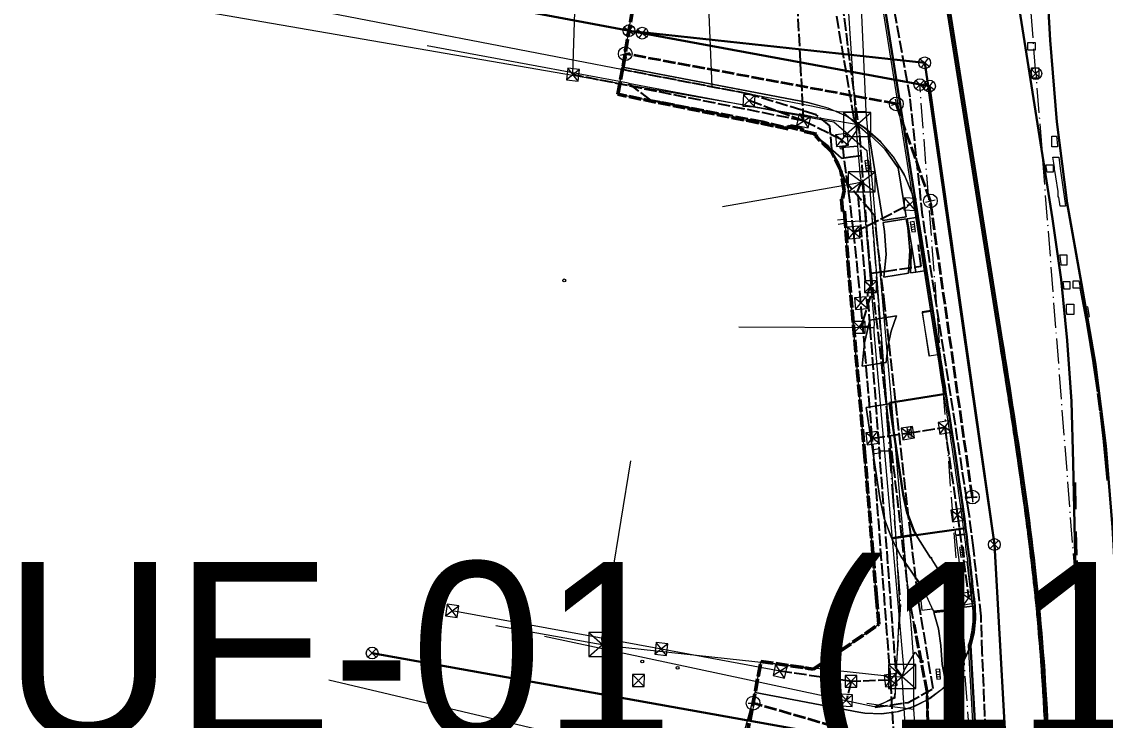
# Model space of a CAD drawing. Header units: metres. Extents: x 105014 to 106600, y 111320 to 118425.
# Drawn here: x 105333 to 105443.3, y 112268.2 to 112339.3 of the extents above; entities that cross this region are included whole.
import ezdxf
from ezdxf.enums import TextEntityAlignment as Align

# ---------------------------------------------------------------- set-up
doc = ezdxf.new("R2010")
doc.units = ezdxf.units.M
doc.linetypes.add('DASHDOT', pattern=[3.556, 2.54, -0.508, 0, -0.508])
doc.linetypes.add('DASHED', pattern=[1.524, 1.27, -0.254])
for name, color, linetype, lineweight in [('00-BASE-LIMITE', 7, 'DASHED', 50), ('00-BASE-UE', 42, 'DASHED', 25), ('10-PAV-BOCACALLE', 9, 'CONTINUOUS', 13), ('10-PAV-CALZADA-BRT', 12, 'CONTINUOUS', 30), ('10-PAV-CALZADA-MIXTA', 8, 'CONTINUOUS', 30), ('10-PAV-CICLORUTA', 76, 'CONTINUOUS', 18), ('10-PAV-PARADERO', 30, 'CONTINUOUS', 30), ('10-PAV-SARDINEL', 252, 'CONTINUOUS', 13), ('20-EP-ZONA-DURA', 253, 'CONTINUOUS', 13), ('20-EP-ZONA-VERDE', 84, 'CONTINUOUS', 13), ('30-RED-ENEL-EXIST', 13, 'CONTINUOUS', 13), ('30-RED-ENEL-NODOS', 11, 'CONTINUOUS', 13), ('30-RED-ENEL-PROY', 1, 'DASHED', 25), ('30-RED-ETB-CAMARA', 151, 'CONTINUOUS', 13), ('30-RED-ETB-EXIST', 145, 'CONTINUOUS', 13), ('30-RED-ETB-PROY', 5, 'DASHED', 25), ('30-RED-VANTI-EXIST', 52, 'CONTINUOUS', 13), ('30-RED-VANTI-PROY', 2, 'DASHED', 25), ('30-RED-VANTI-RETIRO', 8, 'DASHDOT', 13), ('35-RH-ACUE-DOMICILIARIA', 152, 'CONTINUOUS', 9), ('35-RH-ACUE-MATRIZ-PJ', 150, 'DASHED', 40), ('35-RH-ACUE-MENOR-EXIST', 151, 'CONTINUOUS', 13), ('35-RH-ACUE-MENOR-PROY', 5, 'DASHED', 25), ('35-RH-PLUV-COLECTOR', 96, 'CONTINUOUS', 30), ('35-RH-PLUV-NODOS', 94, 'CONTINUOUS', 13), ('35-RH-PLUV-RETIRO', 8, 'DASHDOT', 13), ('35-RH-SUDS-ZONAS', 92, 'CONTINUOUS', 20), ('36-RH-SAN-COLECTOR-PROY', 6, 'DASHED', 35), ('36-RH-SAN-POZOS', 216, 'CONTINUOUS', 13), ('40-ROT-UE', 7, 'CONTINUOUS', 25)]:
    doc.layers.add(name, color=color, linetype=linetype, lineweight=lineweight)

# ---------------------------------------------------------------- blocks, each defined once
blk = doc.blocks.new('CAM_ETB_GEN')
for p, q in [((-0.6, -0.6), (0.6, 0.6)), ((-0.6, 0.6), (0.6, -0.6))]:
    blk.add_line(p, q)
blk.add_lwpolyline([(-0.6, -0.6), (0.6, -0.6), (0.6, 0.6), (-0.6, 0.6)], close=True)
blk = doc.blocks.new('CAM_ETB_T_14')
for p, q in [((-1.39, -1.22), (1.39, 1.22)), ((-1.39, 1.22), (1.39, -1.22))]:
    blk.add_line(p, q)
blk.add_lwpolyline([(-1.39, -1.22), (1.39, -1.22), (1.39, 1.22), (-1.39, 1.22)], close=True)
blk = doc.blocks.new('CAM_ETB_T_13')
for p, q in [((-1.375, -1.025), (1.375, 1.025)), ((-1.375, 1.025), (1.375, -1.025))]:
    blk.add_line(p, q)
blk.add_lwpolyline([(-1.375, -1.025), (1.375, -1.025), (1.375, 1.025), (-1.375, 1.025)], close=True)
blk = doc.blocks.new('CAM_ETB_T_14A')
for p, q in [((-1.39, -1.22), (1.39, 1.22)), ((-1.39, 1.22), (1.39, -1.22))]:
    blk.add_line(p, q)
blk.add_lwpolyline([(-1.39, -1.22), (1.39, -1.22), (1.39, 1.22), (-1.39, 1.22)], close=True)
blk = doc.blocks.new('POSTE')
blk.add_circle((0, 0), 0.15)
blk = doc.blocks.new('CAJA_ENEL')
for p, q in [((-0.6, -0.6), (0.6, 0.6)), ((-0.6, 0.6), (0.6, -0.6))]:
    blk.add_line(p, q)
blk.add_lwpolyline([(-0.6, -0.6), (0.6, -0.6), (0.6, 0.6), (-0.6, 0.6)], close=True)
blk = doc.blocks.new('POZO_SAN')
for p, q in [((-0.5, 0), (0.5, 0)), ((0, -0.5), (0, 0.5))]:
    blk.add_line(p, q)
blk.add_circle((0, 0), 0.7)
blk = doc.blocks.new('SUMIDERO')
for p, q in [((-0.25, -0.2), (-0.25, 0.2)), ((0, -0.2), (0, 0.2)), ((0.25, -0.2), (0.25, 0.2))]:
    blk.add_line(p, q)
blk.add_lwpolyline([(-0.5, -0.2), (0.5, -0.2), (0.5, 0.2), (-0.5, 0.2)], close=True)
blk = doc.blocks.new('POZO_PLUV')
for p, q in [((-0.42, -0.42), (0.42, 0.42)), ((-0.42, 0.42), (0.42, -0.42))]:
    blk.add_line(p, q)
blk.add_circle((0, 0), 0.6)

msp = doc.modelspace()

# ---------------------------------------------------------------- linework, layer by layer
at = {"layer": '00-BASE-LIMITE'}
msp.add_lwpolyline([(105406.2527, 112263.6543), (105407.6657, 112271.1833), (105408.2347, 112274.1981), (105411.2615, 112273.7571), (105413.0813, 112273.4919), (105413.5911, 112273.4177), (105414.5485, 112274.0663), (105414.5311, 112274.0921), (105416.3253, 112275.3023), (105416.3401, 112275.2801), (105420.2207, 112277.9873), (105419.9999, 112280.6729), (105418.8175, 112295.0505), (105417.1751, 112313.7641), (105416.8119, 112319.0197), (105416.7225, 112320.0253), (105416.5397, 112320.0091), (105416.4329, 112321.3351), (105416.5415, 112321.3443), (105416.6989, 112322.0989), (105416.3651, 112324.1595), (105415.3675, 112326.1465), (105413.8209, 112327.6599), (105413.8969, 112327.8701), (105412.4217, 112328.1933), (105412.4775, 112328.4857), (105411.0531, 112328.7571), (105410.9923, 112328.4331), (105393.6683, 112331.9333), (105394.2111, 112334.7757), (105395.8971, 112345.0479)], dxfattribs=at)
at = {"layer": '00-BASE-UE'}
msp.add_lwpolyline([(105406.2527, 112263.6543), (105407.6657, 112271.1833), (105408.2347, 112274.1981), (105411.2615, 112273.7571), (105413.0813, 112273.4919), (105413.5911, 112273.4177), (105414.5485, 112274.0663), (105414.5311, 112274.0921), (105416.3253, 112275.3023), (105416.3401, 112275.2801), (105420.2207, 112277.9873), (105419.9999, 112280.6729), (105418.8175, 112295.0505), (105417.1751, 112313.7641), (105416.8119, 112319.0197), (105416.7225, 112320.0253), (105416.5397, 112320.0091), (105416.4329, 112321.3351), (105416.5415, 112321.3443), (105416.6989, 112322.0989), (105416.3651, 112324.1595), (105415.3675, 112326.1465), (105413.8209, 112327.6599), (105413.8969, 112327.8701), (105412.4217, 112328.1933), (105412.4775, 112328.4857), (105411.0531, 112328.7571), (105410.9923, 112328.4331), (105393.6683, 112331.9333), (105394.2111, 112334.7757), (105395.8971, 112345.0479)], dxfattribs=at)
at = {"layer": '10-PAV-BOCACALLE'}
msp.add_lwpolyline([(105419.2376, 112350.9026), (105424.1947, 112319.562), (105423.6963, 112321.6412), (105422.8872, 112323.6203), (105421.7861, 112325.4531), (105420.4187, 112327.0969), (105418.817, 112328.5133), (105417.0183, 112329.6692), (105415.0645, 112330.5378), (105413.0013, 112331.0987), (105394.1958, 112334.696), (105394.1958, 112334.696), (105395.4134, 112342.1001)], dxfattribs=at)
msp.add_lwpolyline([(105405.6447, 112263.749), (105407.6362, 112271.0259), (105418.1825, 112269.0367), (105418.2039, 112269.0328), (105418.7919, 112268.9406), (105420.5227, 112268.8749), (105422.2388, 112269.1087), (105423.8889, 112269.6352), (105425.4233, 112270.4385), (105426.7961, 112271.4945), (105427.9662, 112272.7716), (105428.8983, 112274.2314), (105429.5646, 112275.8301), (105430.9822, 112250.7942), (105430.2427, 112252.9317), (105429.1686, 112254.9223), (105427.788, 112256.7139), (105426.1369, 112258.2598), (105424.2585, 112259.5196), (105422.2016, 112260.4605), (105420.0201, 112261.0579), (105409.9227, 112262.9621), (105409.9188, 112262.9407), (105405.6447, 112263.749)], close=True, dxfattribs=at)
at = {"layer": '10-PAV-CALZADA-BRT'}
for points in [[(105446.4817, 112177.1477), (105445.9913, 112238.8877), (105445.6623, 112255.1913), (105444.9347, 112271.4819), (105444.0035, 112287.8399), (105443.3353, 112296.1524), (105442.2797, 112304.4247), (105440.8391, 112312.6387), (105439.3984, 112320.8527), (105438.3428, 112329.1251), (105437.6745, 112337.4377), (105436.4767, 112358.4767), (105435.9312, 112367.8031), (105434.1851, 112394.8381), (105433.7685, 112400.8637), (105423.2845, 112552.5123)], [(105430.4629, 112366.3459), (105437.9087, 112319.2703), (105438.7719, 112313.0868), (105439.4098, 112306.876), (105439.8217, 112300.6462), (105440.0069, 112294.4055), (105440.2817, 112281.876), (105440.8177, 112269.3549), (105440.8569, 112268.6051), (105440.9047, 112267.6299)], [(105437.4087, 112267.4639), (105437.3613, 112268.4281), (105437.3109, 112269.3913), (105437.2573, 112270.3541), (105437.2003, 112271.3159), (105437.1399, 112272.2773), (105437.0757, 112273.2377), (105437.0077, 112274.1973), (105436.9359, 112275.1563), (105436.8599, 112276.1143), (105436.7797, 112277.0715), (105436.6951, 112278.0285), (105436.6063, 112278.9855), (105436.5135, 112279.9425), (105436.4165, 112280.8997), (105436.3157, 112281.8571), (105436.2109, 112282.8145), (105436.1029, 112283.7721), (105435.9911, 112284.7297), (105435.8763, 112285.6875), (105435.7581, 112286.6455), (105435.6369, 112287.6035), (105435.5129, 112288.5617), (105435.3861, 112289.5201), (105435.2567, 112290.4787), (105435.1247, 112291.4375), (105434.9905, 112292.3965), (105434.8539, 112293.3555), (105434.7155, 112294.3149), (105434.5751, 112295.2745), (105434.4327, 112296.2345), (105434.2889, 112297.1947), (105434.1437, 112298.1551), (105433.9969, 112299.1159), (105433.8489, 112300.0771), (105433.6997, 112301.0401), (105433.5499, 112302.0017), (105433.3993, 112302.9637), (105433.2479, 112303.9261), (105433.0961, 112304.8889), (105432.9439, 112305.8523), (105432.7915, 112306.8161), (105423.5487, 112365.2523)]]:
    msp.add_lwpolyline(points, dxfattribs=at)
at = {"layer": '10-PAV-CALZADA-MIXTA'}
for points in [[(105423.0947, 112366.5227), (105432.5445, 112306.7775), (105432.6954, 112305.8216), (105432.8463, 112304.8656), (105432.997, 112303.9098), (105433.1475, 112302.9539), (105433.1676, 112302.8263), (105433.2971, 112301.9976), (105433.4463, 112301.0415), (105433.4761, 112300.8503), (105433.5945, 112300.0853), (105433.7304, 112299.2031), (105433.7418, 112299.1287), (105433.8877, 112298.1721), (105433.9813, 112297.5555), (105434.0325, 112297.2153), (105434.1761, 112296.2581), (105434.1793, 112296.2369), (105434.3177, 112295.3009), (105434.3741, 112294.9179), (105434.4579, 112294.3433), (105434.5276, 112293.8624), (105434.5961, 112293.3855), (105434.6788, 112292.8065), (105434.7325, 112292.4275), (105434.8276, 112291.7503), (105434.8668, 112291.4691), (105434.9555, 112290.8258), (105434.9987, 112290.5103), (105435.0813, 112289.9009), (105435.1282, 112289.5513), (105435.2046, 112288.9757), (105435.2551, 112288.5919), (105435.3402, 112287.9369), (105435.3793, 112287.6321), (105435.4725, 112286.8977), (105435.5007, 112286.6721), (105435.6014, 112285.8581), (105435.6193, 112285.7117), (105435.7155, 112284.9126), (105435.7347, 112284.7507), (105435.8263, 112283.9666), (105435.8466, 112283.7895), (105435.9338, 112283.0203), (105435.9552, 112282.8279), (105436.019, 112282.2472), (105436.0603, 112281.8659), (105436.1019, 112281.4739), (105436.1616, 112280.9035), (105436.1824, 112280.7003), (105436.2593, 112279.9407), (105436.2607, 112279.9265), (105436.3308, 112279.2077), (105436.3528, 112278.9775), (105436.3986, 112278.4886), (105436.4422, 112278.0139), (105436.4641, 112277.7694), (105436.5275, 112277.0499), (105436.588, 112276.3302), (105436.6082, 112276.0855), (105436.6463, 112275.6104), (105436.6847, 112275.1207), (105436.7022, 112274.8903), (105436.756, 112274.1701), (105436.7571, 112274.1557), (105436.8112, 112273.3943), (105436.8254, 112273.1905), (105436.864, 112272.6183), (105436.8899, 112272.2249), (105436.9143, 112271.8422), (105436.9507, 112271.2591), (105436.9623, 112271.0659), (105437.0079, 112270.2929), (105437.018, 112270.1152), (105437.0618, 112269.3267), (105437.0705, 112269.1642), (105437.1122, 112268.3603), (105437.1196, 112268.2131), (105437.1595, 112267.3937)], [(105430.9822, 112250.7942), (105429.5646, 112275.8301), (105429.8888, 112277.1553), (105430.0295, 112278.5123), (105429.9843, 112279.8759), (105429.9171, 112280.5269), (105429.8995, 112280.6927), (105429.8119, 112281.5093), (105429.7435, 112282.1379), (105429.7225, 112282.3255), (105429.6374, 112283.0769), (105429.6175, 112283.2502), (105429.5278, 112284.0165), (105429.5091, 112284.1745), (105429.415, 112284.9569), (105429.3977, 112285.0985), (105429.2989, 112285.8975), (105429.2712, 112286.1186), (105429.1798, 112286.8388), (105429.1414, 112287.1382), (105429.0581, 112287.7807), (105429.0083, 112288.1575), (105428.9332, 112288.7231), (105428.8871, 112289.067), (105428.806, 112289.6661), (105428.7636, 112289.9765), (105428.6761, 112290.6097), (105428.6378, 112290.8851), (105428.5438, 112291.5541), (105428.4909, 112291.9276), (105428.4094, 112292.4989), (105428.3417, 112292.9698), (105428.273, 112293.4443), (105428.1902, 112294.0117), (105428.1345, 112294.3905), (105427.9975, 112295.316), (105427.9943, 112295.3373), (105427.8522, 112296.2846), (105427.8017, 112296.6199), (105427.7085, 112297.2328), (105427.5639, 112298.1816), (105427.5526, 112298.2559), (105427.4177, 112299.1313), (105427.3001, 112299.8915), (105427.2701, 112300.0845), (105427.1217, 112301.0353), (105426.9934, 112301.8557), (105426.9728, 112301.9867), (105426.8228, 112302.9391), (105426.6725, 112303.8923), (105426.5219, 112304.8463), (105426.3711, 112305.8012), (105425.2851, 112312.6678), (105424.1989, 112319.5353), (105424.1947, 112319.562), (105419.2376, 112350.9026)]]:
    msp.add_lwpolyline(points, dxfattribs=at)
at = {"layer": '10-PAV-CICLORUTA'}
for points in [[(105422.2079, 112324.4419), (105422.9979, 112319.4467), (105420.6275, 112319.0717), (105419.2261, 112327.9323), (105420.8631, 112326.312), (105422.2079, 112324.4419)], [(105423.1721, 112318.3459), (105423.3695, 112316.031), (105423.2339, 112313.7129), (105420.7433, 112313.3189), (105420.9698, 112315.6423), (105420.8015, 112317.9709), (105420.6587, 112318.8741), (105423.0293, 112319.2491), (105423.1721, 112318.3459)], [(105420.9623, 112304.6251), (105418.5501, 112304.2437), (105418.7612, 112306.6216), (105419.3195, 112308.9427), (105422.0353, 112309.3723), (105421.491, 112307.836), (105421.1317, 112306.2462), (105420.9623, 112304.6251)], [(105422.7069, 112291.2071), (105423.1864, 112289.1233), (105423.9821, 112287.1387), (105421.5049, 112286.7761), (105420.7852, 112288.7754), (105420.3333, 112290.8517), (105418.9553, 112300.0557), (105421.3259, 112300.4307), (105422.7069, 112291.2071)], [(105425.4815, 112284.7579), (105425.5571, 112284.6611), (105427.1269, 112282.2309), (105428.2415, 112279.5611), (105425.7955, 112279.3015), (105424.8872, 112281.3289), (105423.6655, 112283.1841), (105423.5899, 112283.2809), (105422.4655, 112284.9187), (105421.5501, 112286.6817), (105424.0325, 112287.0451), (105425.4815, 112284.7579)], [(105428.3587, 112279.1769), (105428.3599, 112279.1707), (105428.8282, 112277.0448), (105429.0109, 112274.8757), (105428.4698, 112273.8329), (105427.8079, 112272.8623), (105427.0345, 112271.9779), (105426.6795, 112273.8853), (105426.5423, 112275.8205), (105426.2936, 112277.5292), (105425.8335, 112279.1935), (105428.2723, 112279.4637), (105428.3587, 112279.1769)]]:
    msp.add_lwpolyline(points, close=True, dxfattribs=at)
at = {"layer": '10-PAV-PARADERO'}
msp.add_lwpolyline([(105421.3145, 112300.5301), (105427.0592, 112301.4349), (105427.168, 112300.7425), (105427.1848, 112300.6349), (105427.2701, 112300.0845), (105427.3563, 112299.5483), (105427.69, 112297.3731), (105428.0505, 112294.9621), (105428.244, 112293.6387), (105428.2731, 112293.4443), (105428.4095, 112292.4989), (105428.5439, 112291.5541), (105428.6761, 112290.6097), (105428.8061, 112289.6661), (105428.9333, 112288.7231), (105429.0581, 112287.7807), (105424.0333, 112287.0443), (105423.9868, 112287.1389), (105423.916, 112287.2826), (105423.9181, 112287.2847), (105423.9197, 112287.2871), (105423.9209, 112287.2897), (105423.9216, 112287.2926), (105423.9217, 112287.2955), (105423.9212, 112287.2984), (105423.9203, 112287.3011), (105423.9188, 112287.3037), (105423.9169, 112287.3059), (105423.9146, 112287.3077), (105423.912, 112287.309), (105423.9092, 112287.3098), (105423.9063, 112287.3101), (105423.9034, 112287.3099), (105423.8256, 112287.4744), (105423.8235, 112287.4724), (105423.821, 112287.4708), (105423.8183, 112287.4697), (105423.8154, 112287.4692), (105423.8124, 112287.4692), (105423.8092, 112287.4699), (105423.8062, 112287.4712), (105423.8036, 112287.4732), (105423.8015, 112287.4756), (105423.7999, 112287.4785), (105423.799, 112287.4813), (105423.7988, 112287.4842), (105423.7991, 112287.4872), (105423.8001, 112287.49), (105423.8015, 112287.4926), (105423.8034, 112287.4948), (105423.8057, 112287.4967), (105423.8083, 112287.498), (105423.8112, 112287.4989), (105423.8141, 112287.4994), (105423.8061, 112287.5171), (105423.129, 112289.324), (105422.7105, 112291.2077), (105421.4336, 112299.735), (105421.401, 112299.952), (105421.3902, 112300.0247), (105421.3145, 112300.5301)], close=True, dxfattribs=at)
at = {"layer": '10-PAV-SARDINEL'}
for points in [[(105437.1595, 112267.3937), (105437.1196, 112268.2131), (105437.1122, 112268.3603), (105437.0705, 112269.1642), (105437.0618, 112269.3267), (105437.018, 112270.1152), (105437.0079, 112270.2929), (105436.9623, 112271.0659), (105436.9507, 112271.2591), (105436.9143, 112271.8422), (105436.8899, 112272.2249), (105436.864, 112272.6183), (105436.8254, 112273.1905), (105436.8112, 112273.3943), (105436.7571, 112274.1557), (105436.756, 112274.1701), (105436.7022, 112274.8903), (105436.6847, 112275.1207), (105436.6463, 112275.6104), (105436.6082, 112276.0855), (105436.588, 112276.3302), (105436.5275, 112277.0499), (105436.4641, 112277.7694), (105436.4422, 112278.0139), (105436.3986, 112278.4886), (105436.3528, 112278.9775), (105436.3308, 112279.2077), (105436.2607, 112279.9265), (105436.2593, 112279.9407), (105436.1824, 112280.7003), (105436.1616, 112280.9035), (105436.1019, 112281.4739), (105436.0603, 112281.8659), (105436.019, 112282.2472), (105435.9552, 112282.8279), (105435.9338, 112283.0203), (105435.8466, 112283.7895), (105435.8263, 112283.9666), (105435.7347, 112284.7507), (105435.7155, 112284.9126), (105435.6193, 112285.7117), (105435.6014, 112285.8581), (105435.5007, 112286.6721), (105435.4725, 112286.8977), (105435.3793, 112287.6321), (105435.3402, 112287.9369), (105435.2551, 112288.5919), (105435.2046, 112288.9757), (105435.1282, 112289.5513), (105435.0813, 112289.9009), (105434.9987, 112290.5103), (105434.9555, 112290.8258), (105434.8668, 112291.4691), (105434.8276, 112291.7503), (105434.7325, 112292.4275), (105434.6788, 112292.8065), (105434.5961, 112293.3855), (105434.5276, 112293.8624), (105434.4579, 112294.3433), (105434.3741, 112294.9179), (105434.3177, 112295.3009), (105434.1793, 112296.2369), (105434.1761, 112296.2581), (105434.0325, 112297.2153), (105433.9813, 112297.5555), (105433.8877, 112298.1721), (105433.7418, 112299.1287), (105433.7304, 112299.2031), (105433.5945, 112300.0853), (105433.4761, 112300.8503), (105433.4463, 112301.0415), (105433.2971, 112301.9976), (105433.1676, 112302.8263), (105433.1475, 112302.9539), (105432.997, 112303.9098), (105432.8463, 112304.8656), (105432.6954, 112305.8216), (105432.5445, 112306.7775), (105423.0947, 112366.5227)], [(105437.3593, 112267.4033), (105437.3194, 112268.223), (105437.3119, 112268.3705), (105437.2702, 112269.1748), (105437.2615, 112269.3376), (105437.2177, 112270.1264), (105437.2076, 112270.3045), (105437.162, 112271.0778), (105437.1503, 112271.2714), (105437.1139, 112271.8548), (105437.0895, 112272.2378), (105437.0636, 112272.6316), (105437.0249, 112273.2042), (105437.0107, 112273.4084), (105436.9566, 112274.1704), (105436.9554, 112274.1852), (105436.9016, 112274.9053), (105436.8841, 112275.1361), (105436.8457, 112275.6262), (105436.8076, 112276.1018), (105436.7873, 112276.3469), (105436.7268, 112277.0671), (105436.6633, 112277.7871), (105436.6414, 112278.032), (105436.5978, 112278.5071), (105436.5519, 112278.9964), (105436.5299, 112279.2269), (105436.4598, 112279.946), (105436.4583, 112279.9606), (105436.3814, 112280.7206), (105436.3606, 112280.9241), (105436.3008, 112281.4949), (105436.2592, 112281.8872), (105436.2178, 112282.2689), (105436.154, 112282.8499), (105436.1326, 112283.0426), (105436.0453, 112283.8122), (105436.025, 112283.9896), (105435.9333, 112284.7741), (105435.9141, 112284.9364), (105435.8179, 112285.7358), (105435.7999, 112285.8826), (105435.6992, 112286.6968), (105435.671, 112286.9227), (105435.5777, 112287.6574), (105435.5386, 112287.9625), (105435.4534, 112288.6179), (105435.4029, 112289.0019), (105435.3265, 112289.5778), (105435.2795, 112289.9277), (105435.1969, 112290.5373), (105435.1537, 112290.853), (105435.0649, 112291.4966), (105435.0257, 112291.778), (105434.9306, 112292.4555), (105434.8768, 112292.8347), (105434.7941, 112293.4139), (105434.7256, 112293.891), (105434.6558, 112294.3721), (105434.572, 112294.9469), (105434.5156, 112295.3301), (105434.3771, 112296.2665), (105434.3739, 112296.2879), (105434.2303, 112297.2451), (105434.1791, 112297.5854), (105434.0854, 112298.2022), (105433.9395, 112299.159), (105433.9281, 112299.2335), (105433.7922, 112300.1159), (105433.6737, 112300.881), (105433.6439, 112301.0723), (105433.4947, 112302.0285), (105433.3652, 112302.8573), (105433.3451, 112302.985), (105433.1946, 112303.9409), (105433.0439, 112304.8968), (105432.893, 112305.8528), (105432.7421, 112306.8087), (105423.2923, 112366.5539)], [(105423.2923, 112366.5539), (105432.7421, 112306.8087), (105432.893, 112305.8528), (105433.0439, 112304.8968), (105433.1946, 112303.9409), (105433.3451, 112302.985), (105433.3652, 112302.8573), (105433.4947, 112302.0285), (105433.6439, 112301.0723), (105433.6737, 112300.881), (105433.7922, 112300.1159), (105433.9281, 112299.2335), (105433.9395, 112299.159), (105434.0854, 112298.2022), (105434.1791, 112297.5854), (105434.2303, 112297.2451), (105434.3739, 112296.2879), (105434.3771, 112296.2665), (105434.5156, 112295.3301), (105434.572, 112294.9469), (105434.6558, 112294.3721), (105434.7256, 112293.891), (105434.7941, 112293.4139), (105434.8768, 112292.8347), (105434.9306, 112292.4555), (105435.0257, 112291.778), (105435.0649, 112291.4966), (105435.1537, 112290.853), (105435.1969, 112290.5373), (105435.2795, 112289.9277), (105435.3265, 112289.5778), (105435.4029, 112289.0019), (105435.4534, 112288.6179), (105435.5386, 112287.9625), (105435.5777, 112287.6574), (105435.671, 112286.9227), (105435.6992, 112286.6968), (105435.7999, 112285.8826), (105435.8179, 112285.7358), (105435.9141, 112284.9364), (105435.9333, 112284.7741), (105436.025, 112283.9896), (105436.0453, 112283.8122), (105436.1326, 112283.0426), (105436.154, 112282.8499), (105436.2178, 112282.2689), (105436.2592, 112281.8872), (105436.3008, 112281.4949), (105436.3606, 112280.9241), (105436.3814, 112280.7206), (105436.4583, 112279.9606), (105436.4598, 112279.946), (105436.5299, 112279.2269), (105436.5519, 112278.9964), (105436.5978, 112278.5071), (105436.6414, 112278.032), (105436.6633, 112277.7871), (105436.7268, 112277.0671), (105436.7873, 112276.3469), (105436.8076, 112276.1018), (105436.8457, 112275.6262), (105436.8841, 112275.1361), (105436.9016, 112274.9053), (105436.9554, 112274.1852), (105436.9566, 112274.1704), (105437.0107, 112273.4084), (105437.0249, 112273.2042), (105437.0636, 112272.6316), (105437.0895, 112272.2378), (105437.1139, 112271.8548), (105437.1503, 112271.2714), (105437.162, 112271.0778), (105437.2076, 112270.3045), (105437.2177, 112270.1264), (105437.2615, 112269.3376), (105437.2702, 112269.1748), (105437.3119, 112268.3705), (105437.3194, 112268.223), (105437.3593, 112267.4033)], [(105423.5487, 112365.2523), (105432.7915, 112306.8161), (105432.9439, 112305.8523), (105433.0961, 112304.8889), (105433.2479, 112303.9261), (105433.3993, 112302.9637), (105433.5499, 112302.0017), (105433.6997, 112301.0401), (105433.8489, 112300.0771), (105433.9969, 112299.1159), (105434.1437, 112298.1551), (105434.2889, 112297.1947), (105434.4327, 112296.2345), (105434.5751, 112295.2745), (105434.7155, 112294.3149), (105434.8539, 112293.3555), (105434.9905, 112292.3965), (105435.1247, 112291.4375), (105435.2567, 112290.4787), (105435.3861, 112289.5201), (105435.5129, 112288.5617), (105435.6369, 112287.6035), (105435.7581, 112286.6455), (105435.8763, 112285.6875), (105435.9911, 112284.7297), (105436.1029, 112283.7721), (105436.2109, 112282.8145), (105436.3157, 112281.8571), (105436.4165, 112280.8997), (105436.5135, 112279.9425), (105436.6063, 112278.9855), (105436.6951, 112278.0285), (105436.7797, 112277.0715), (105436.8599, 112276.1143), (105436.9359, 112275.1563), (105437.0077, 112274.1973), (105437.0757, 112273.2377), (105437.1399, 112272.2773), (105437.2003, 112271.3159), (105437.2573, 112270.3541), (105437.3109, 112269.3913), (105437.3613, 112268.4281), (105437.4087, 112267.4639)], [(105430.7825, 112250.7829), (105429.3649, 112275.8188), (105429.366, 112275.8539), (105429.3732, 112275.8882), (105429.452, 112276.1478), (105429.5221, 112276.404), (105429.5853, 112276.6622), (105429.5866, 112276.6675), (105429.6422, 112276.9254), (105429.6919, 112277.1908), (105429.7337, 112277.4533), (105429.7688, 112277.7203), (105429.796, 112277.9825), (105429.7965, 112277.988), (105429.8167, 112278.2535), (105429.8297, 112278.5191), (105429.8354, 112278.7884), (105429.8338, 112279.0543), (105429.8251, 112279.3199), (105429.8088, 112279.5891), (105429.7852, 112279.8578), (105429.7182, 112280.5061), (105429.7006, 112280.6715), (105429.6131, 112281.4879), (105429.5447, 112282.116), (105429.5238, 112282.3032), (105429.4387, 112283.0543), (105429.4189, 112283.2272), (105429.3292, 112283.9931), (105429.3105, 112284.1508), (105429.2165, 112284.9328), (105429.1992, 112285.0741), (105429.1005, 112285.8728), (105429.0728, 112286.0936), (105428.9814, 112286.8135), (105428.9431, 112287.1127), (105428.8598, 112287.7548), (105428.81, 112288.1313), (105428.735, 112288.6967), (105428.6889, 112289.0403), (105428.6078, 112289.6392), (105428.5655, 112289.9493), (105428.478, 112290.5823), (105428.4397, 112290.8575), (105428.3458, 112291.5262), (105428.2929, 112291.8995), (105428.2114, 112292.4706), (105428.1438, 112292.9412), (105428.0751, 112293.4155), (105427.9923, 112293.9827), (105427.9367, 112294.3613), (105427.7997, 112295.2865), (105427.7965, 112295.3076), (105427.6544, 112296.2549), (105427.604, 112296.59), (105427.5108, 112297.2027), (105427.3662, 112298.1515), (105427.3549, 112298.2256), (105427.2201, 112299.1008), (105427.1025, 112299.8609), (105427.0725, 112300.0538), (105426.9241, 112301.0045), (105426.7958, 112301.8247), (105426.7752, 112301.9556), (105426.6252, 112302.908), (105426.4749, 112303.8611), (105426.3243, 112304.8151), (105426.1736, 112305.77), (105425.0876, 112312.6366), (105424.0014, 112319.5042), (105423.9972, 112319.5309), (105419.0401, 112350.8714)], [(105419.2376, 112350.9026), (105424.1947, 112319.562), (105424.1989, 112319.5353), (105425.2851, 112312.6678), (105426.3711, 112305.8012), (105426.5219, 112304.8463), (105426.6725, 112303.8923), (105426.8228, 112302.9391), (105426.9728, 112301.9867), (105426.9934, 112301.8557), (105427.1217, 112301.0353), (105427.2701, 112300.0845), (105427.3001, 112299.8915), (105427.4177, 112299.1313), (105427.5526, 112298.2559), (105427.5639, 112298.1816), (105427.7085, 112297.2328), (105427.8017, 112296.6199), (105427.8522, 112296.2846), (105427.9943, 112295.3373), (105427.9975, 112295.316), (105428.1345, 112294.3905), (105428.1902, 112294.0117), (105428.273, 112293.4443), (105428.3417, 112292.9698), (105428.4094, 112292.4989), (105428.4909, 112291.9276), (105428.5438, 112291.5541), (105428.6378, 112290.8851), (105428.6761, 112290.6097), (105428.7636, 112289.9765), (105428.806, 112289.6661), (105428.8871, 112289.067), (105428.9332, 112288.7231), (105429.0083, 112288.1575), (105429.0581, 112287.7807), (105429.1414, 112287.1382), (105429.1798, 112286.8388), (105429.2712, 112286.1186), (105429.2989, 112285.8975), (105429.3977, 112285.0985), (105429.415, 112284.9569), (105429.5091, 112284.1745), (105429.5278, 112284.0165), (105429.6175, 112283.2502), (105429.6374, 112283.0769), (105429.7225, 112282.3255), (105429.7435, 112282.1379), (105429.8119, 112281.5093), (105429.8995, 112280.6927), (105429.9171, 112280.5269), (105429.9843, 112279.8759), (105430.0082, 112279.6039), (105430.0247, 112279.3313), (105430.0338, 112279.0584), (105430.0354, 112278.7854), (105430.0295, 112278.5123), (105430.0162, 112278.2396), (105429.9955, 112277.9673), (105429.9673, 112277.6957), (105429.9317, 112277.425), (105429.8888, 112277.1553), (105429.8385, 112276.8869), (105429.7808, 112276.62), (105429.716, 112276.3548), (105429.6439, 112276.0914), (105429.5646, 112275.8301), (105430.9822, 112250.7942)]]:
    msp.add_lwpolyline(points, dxfattribs=at)
at = {"layer": '20-EP-ZONA-DURA'}
for points in [[(105436.1537, 112336.4361), (105435.3961, 112336.4361), (105435.3855, 112336.503), (105435.3855, 112337.2017), (105436.1537, 112337.2017), (105436.1537, 112336.4361)], [(105425.5317, 112309.8229), (105424.6389, 112309.6851), (105425.3375, 112305.3181), (105426.2225, 112305.4485), (105425.5317, 112309.8229), (105426.1736, 112305.77), (105426.3243, 112304.8151), (105426.4749, 112303.8611), (105426.6252, 112302.908), (105426.7752, 112301.9556), (105426.7958, 112301.8247), (105426.8608, 112301.4036), (105421.3145, 112300.5301), (105421.3902, 112300.0247), (105421.401, 112299.952), (105421.4336, 112299.735), (105422.7105, 112291.2077), (105423.129, 112289.324), (105423.8061, 112287.5171), (105423.8141, 112287.4994), (105423.8113, 112287.4989), (105423.1285, 112289.3141), (105422.7069, 112291.2071), (105421.3259, 112300.4307), (105418.9553, 112300.0557), (105420.3333, 112290.8517), (105420.7852, 112288.7754), (105421.5049, 112286.7761), (105423.9821, 112287.1387), (105423.8233, 112287.4723), (105423.8256, 112287.4744), (105423.9034, 112287.3099), (105423.9063, 112287.3101), (105423.9092, 112287.3098), (105423.912, 112287.309), (105423.9146, 112287.3077), (105423.9169, 112287.3059), (105423.9188, 112287.3037), (105423.9203, 112287.3011), (105423.9212, 112287.2984), (105423.9217, 112287.2955), (105423.9216, 112287.2926), (105423.9209, 112287.2897), (105423.9197, 112287.2871), (105423.9181, 112287.2847), (105423.916, 112287.2826), (105423.9868, 112287.1389), (105424.0325, 112287.0451), (105421.5501, 112286.6817), (105422.4656, 112284.9186), (105423.5899, 112283.2809), (105423.6655, 112283.1841), (105424.3024, 112282.2979), (105424.6209, 112279.4229), (105425.7071, 112279.5433), (105425.7955, 112279.3015), (105428.2415, 112279.5611), (105427.1592, 112282.1683), (105425.6425, 112284.5491), (105425.6167, 112284.7723), (105425.4816, 112284.7567), (105424.0325, 112287.0451), (105427.9642, 112287.6204), (105428.0397, 112287.0905), (105428.6458, 112287.1645), (105428.9304, 112287.2014), (105428.9431, 112287.1127), (105428.9457, 112287.1024), (105428.0515, 112286.9868), (105428.2075, 112285.7613), (105428.3231, 112284.8239), (105428.4355, 112283.8873), (105428.5447, 112282.9515), (105428.6503, 112282.0163), (105428.7523, 112281.0819), (105428.8901, 112279.7609), (105429.7851, 112279.8589), (105429.8088, 112279.5891), (105429.8251, 112279.3199), (105429.8338, 112279.0543), (105429.8354, 112278.7884), (105429.8297, 112278.5191), (105429.8167, 112278.2535), (105429.7965, 112277.988), (105429.796, 112277.9825), (105429.7688, 112277.7203), (105429.7337, 112277.4533), (105429.6919, 112277.1908), (105429.6422, 112276.9254), (105429.5866, 112276.6675), (105429.5853, 112276.6622), (105429.5221, 112276.404), (105429.452, 112276.1478), (105429.3732, 112275.8882), (105429.366, 112275.8539), (105429.3649, 112275.8188), (105429.3923, 112275.3352), (105428.6764, 112273.8301), (105427.7204, 112272.4648), (105426.551, 112271.2772), (105425.2006, 112270.3004), (105423.7067, 112269.5614), (105422.1108, 112269.0808), (105420.4572, 112268.8719), (105418.7919, 112268.9406), (105418.2039, 112269.0328), (105418.1825, 112269.0367), (105407.6362, 112271.0259), (105407.6657, 112271.1833), (105408.2347, 112274.1981), (105411.2615, 112273.7571), (105413.0813, 112273.4919), (105413.5911, 112273.4177), (105414.5485, 112274.0663), (105414.5311, 112274.0921), (105416.3253, 112275.3023), (105416.3401, 112275.2801), (105420.2207, 112277.9873), (105419.9999, 112280.6729), (105418.8175, 112295.0505), (105417.1751, 112313.7641), (105416.8119, 112319.0197), (105416.7225, 112320.0253), (105416.5397, 112320.0091), (105416.4329, 112321.3351), (105416.5415, 112321.3443), (105416.6989, 112322.0989), (105416.3651, 112324.1595), (105415.3675, 112326.1465), (105413.8209, 112327.6599), (105413.8969, 112327.8701), (105412.4217, 112328.1933), (105412.4775, 112328.4857), (105411.0531, 112328.7571), (105410.9923, 112328.4331), (105393.6683, 112331.9333), (105394.1959, 112334.696), (105413.0013, 112331.0987), (105415.0376, 112330.5473), (105416.968, 112329.6961), (105418.7485, 112328.5645), (105420.3388, 112327.1783), (105421.7027, 112325.5688), (105422.8093, 112323.7726), (105423.6335, 112321.8306), (105423.9972, 112319.5309), (105424.0014, 112319.5042), (105424.0169, 112319.4053), (105423.1281, 112319.2645), (105423.3597, 112317.8004), (105423.5539, 112316.5609), (105423.4399, 112313.7455), (105423.9873, 112313.8321), (105424.8763, 112313.9727), (105425.0876, 112312.6366), (105425.5317, 112309.8229)], [(105436.5195, 112334.6307), (105436.5195, 112333.5755), (105435.8484, 112333.5755), (105435.7513, 112334.1896), (105435.7513, 112334.6307), (105436.5195, 112334.6307)], [(105420.6275, 112319.0717), (105422.9979, 112319.4467), (105422.2079, 112324.4419), (105420.8631, 112326.312), (105419.2261, 112327.9323), (105420.6275, 112319.0717)], [(105438.422, 112326.6029), (105437.8317, 112326.6029), (105437.8317, 112327.6583), (105438.3006, 112327.6583), (105438.4063, 112326.7334), (105438.422, 112326.6029)], [(105438.7004, 112324.366), (105438.8593, 112323.1838), (105439.026, 112322.0028), (105439.2007, 112320.8228), (105439.2431, 112320.5447), (105438.6909, 112320.5355), (105438.5529, 112321.4719), (105438.4713, 112321.4719), (105438.4713, 112322.025), (105438.2496, 112323.5287), (105438.2453, 112323.5287), (105438.1513, 112324.1703), (105438.1019, 112324.1703), (105438.1019, 112324.507), (105437.9541, 112325.5241), (105438.5513, 112325.5339), (105438.7004, 112324.366)], [(105437.9595, 112324.0051), (105437.3622, 112324.0051), (105437.2411, 112324.7709), (105437.9595, 112324.7709), (105437.9595, 112324.0051)], [(105423.2339, 112313.7129), (105423.3695, 112316.0316), (105423.1721, 112318.3459), (105423.0293, 112319.2491), (105420.6587, 112318.8741), (105420.8015, 112317.9709), (105420.9699, 112315.6424), (105420.7433, 112313.3189), (105423.2339, 112313.7129)], [(105439.3675, 112314.5385), (105438.7909, 112314.5385), (105438.7755, 112314.6615), (105438.6728, 112315.4361), (105438.6509, 112315.5937), (105439.3675, 112315.5937), (105439.3675, 112314.5385)], [(105439.6631, 112312.1139), (105439.0874, 112312.1139), (105439.0627, 112312.335), (105438.9975, 112312.8795), (105439.6631, 112312.8795), (105439.6631, 112312.1139)], [(105440.6428, 112312.6002), (105440.7237, 112312.1881), (105440.0023, 112312.1881), (105440.0023, 112312.9537), (105440.5734, 112312.9537), (105440.6428, 112312.6002)], [(105441.3066, 112309.0916), (105441.3972, 112308.5784), (105440.7256, 112312.1781), (105440.872, 112311.4317), (105441.0932, 112310.2624), (105441.3066, 112309.0916)], [(105440.0869, 112309.5109), (105439.3675, 112309.5109), (105439.3186, 112309.9963), (105439.3181, 112310.0048), (105439.3187, 112310.5663), (105440.0869, 112310.5663), (105440.0869, 112309.5109)], [(105418.5501, 112304.2437), (105420.9623, 112304.6251), (105421.1317, 112306.2462), (105421.491, 112307.836), (105422.0353, 112309.3723), (105419.3195, 112308.9427), (105418.7612, 112306.6216), (105418.5501, 112304.2437)], [(105441.8999, 112305.5709), (105442.0523, 112304.5887), (105441.4061, 112308.5244), (105441.5122, 112307.9193), (105441.71, 112306.7458), (105441.8999, 112305.5709)], [(105442.4226, 112302.0391), (105442.4828, 112301.5952), (105442.057, 112304.5559), (105442.0819, 112304.3952), (105442.2562, 112303.2171), (105442.4226, 112302.0391)], [(105442.5811, 112300.8596), (105442.7313, 112299.679), (105442.4984, 112301.475), (105442.5811, 112300.8596)], [(105443.0094, 112297.3151), (105443.0862, 112296.6046), (105442.7448, 112299.5712), (105442.8745, 112298.4976), (105443.0094, 112297.3151)], [(105443.3667, 112293.7628), (105443.4671, 112292.6105), (105443.0907, 112296.558), (105443.1364, 112296.1318), (105443.2555, 112294.9477), (105443.3667, 112293.7628)], [(105440.2333, 112292.4253), (105440.2799, 112289.7102), (105440.2511, 112291.276), (105440.2333, 112292.4253)], [(105440.3283, 112287.4269), (105440.3896, 112285.0132), (105440.348, 112286.5788), (105440.3283, 112287.4269)], [(105440.5261, 112280.5603), (105440.4816, 112281.8825), (105440.433, 112283.4478), (105440.4036, 112284.4809), (105440.5261, 112280.5603)], [(105440.5261, 112280.5603), (105440.8558, 112272.5647), (105440.7859, 112274.0581), (105440.7169, 112275.6226), (105440.6519, 112277.1874), (105440.5911, 112278.7523), (105440.5343, 112280.3173), (105440.5261, 112280.5603)], [(105427.0345, 112271.9779), (105427.8079, 112272.8623), (105428.4698, 112273.8329), (105429.0109, 112274.8757), (105428.8282, 112277.0448), (105428.3599, 112279.1707), (105428.3587, 112279.1769), (105428.2723, 112279.4637), (105425.8335, 112279.1935), (105426.2936, 112277.5292), (105426.5423, 112275.8205), (105426.6795, 112273.8853), (105427.0345, 112271.9779)], [(105440.8594, 112272.4937), (105441.0173, 112269.3653), (105440.9362, 112270.9295), (105440.8594, 112272.4937)]]:
    msp.add_lwpolyline(points, close=True, dxfattribs=at)
at = {"layer": '20-EP-ZONA-VERDE'}
for points in [[(105424.8763, 112313.9727), (105423.9873, 112313.8321), (105423.5534, 112316.5755), (105423.1281, 112319.2645), (105424.0169, 112319.4053), (105424.8763, 112313.9727)], [(105423.9873, 112313.8321), (105423.4399, 112313.7455), (105423.5534, 112316.5755), (105423.9873, 112313.8321)]]:
    msp.add_lwpolyline(points, close=True, dxfattribs=at)
at = {"layer": '30-RED-ENEL-EXIST'}
for points in [[(105389.1051, 112333.9381), (105389.4189, 112344.6459)], [(105398.1081, 112275.4583), (105376.8235, 112279.3583)], [(105410.1849, 112273.2087), (105398.1081, 112275.4583)]]:
    msp.add_lwpolyline(points, dxfattribs=at)
at = {"layer": '30-RED-ENEL-PROY'}
for points in [[(105412.5821, 112329.2259), (105411.6951, 112346.2151)], [(105412.5821, 112329.2259), (105389.1051, 112333.9381)], [(105412.5821, 112329.2259), (105407.0295, 112331.2887)], [(105416.4775, 112327.2867), (105412.5821, 112329.2259)], [(105417.6895, 112317.8595), (105416.4775, 112327.2867)], [(105417.6895, 112317.8595), (105423.4037, 112320.7535)], [(105418.4105, 112310.6783), (105417.6895, 112317.8595)], [(105419.5687, 112296.9349), (105418.4105, 112310.6783)], [(105423.1773, 112297.4423), (105426.9447, 112298.0383)], [(105426.9447, 112298.0383), (105428.2397, 112289.0873)], [(105419.5687, 112296.9349), (105423.1773, 112297.4423)], [(105421.4329, 112272.2879), (105419.5687, 112296.9349)], [(105428.2397, 112289.0873), (105429.3563, 112280.6383)], [(105417.4063, 112272.1667), (105410.1849, 112273.2087)], [(105417.4063, 112272.1667), (105416.9349, 112270.2377)], [(105421.4329, 112272.2879), (105417.4063, 112272.1667)], [(105422.3169, 112257.1935), (105421.4329, 112272.2879)]]:
    msp.add_lwpolyline(points, dxfattribs=at)
at = {"layer": '30-RED-ETB-EXIST'}
for points in [[(105418.034, 112328.869), (105417.883, 112329.479), (105416.639, 112348.374), (105416.623, 112348.557), (105416.543, 112349.47)], [(105339, 112342.584), (105417.926, 112328.889), (105417.928, 112328.861), (105418.034, 112328.869)], [(105416.441, 112326.507), (105418.109, 112326.643), (105417.928, 112328.861), (105418.034, 112328.869)], [(105416.441, 112326.507), (105416.857, 112326.683), (105418.027, 112328.289), (105418.034, 112328.869)], [(105418.483, 112323.028), (105418.357, 112323.611), (105418.109, 112326.643), (105416.441, 112326.507)], [(105404.333, 112320.519), (105417.881, 112322.898), (105418.483, 112323.028)], [(105419.386, 112312.361), (105419.463, 112312.367), (105418.609, 112322.444), (105418.483, 112323.028)], [(105418.24, 112308.212), (105419.761, 112308.145), (105419.781, 112308.616), (105419.463, 112312.367), (105419.386, 112312.361)], [(105405.972, 112308.248), (105419.388, 112308.203), (105418.24, 112308.212)], [(105422.601, 112272.668), (105422.801, 112273.223), (105419.744, 112307.757), (105419.761, 112308.145), (105418.24, 112308.212)], [(105392.117, 112275.925), (105392.035, 112276.51), (105395.007, 112294.618)], [(105381.264, 112277.871), (105391.508, 112276.016), (105392.117, 112275.925)], [(105392.117, 112275.925), (105393.224, 112275.759), (105421.986, 112272.637), (105422.565, 112272.652)], [(105422.601, 112272.668), (105422.796, 112273.276), (105423.931, 112275.146), (105424.577, 112274.2)], [(105423.523, 112259.244), (105423.418, 112259.832), (105422.631, 112272.072), (105422.565, 112272.652)]]:
    msp.add_lwpolyline(points, dxfattribs=at)
at = {"layer": '30-RED-ETB-PROY'}
for points in [[(105418.034, 112328.869), (105417.695, 112329.612), (105414.595, 112347.763), (105414.607, 112348.381)], [(105419.386, 112312.361), (105418.874, 112312.852), (105418.101, 112322.115), (105418.483, 112323.028)], [(105418.24, 112308.212), (105419.356, 112308.295), (105419.104, 112311.666), (105419.386, 112312.361)], [(105418.24, 112308.212), (105418.588, 112308.761), (105419.514, 112311.769), (105419.386, 112312.361)], [(105422.601, 112272.668), (105421.952, 112273.504), (105419.356, 112308.295), (105418.24, 112308.212)]]:
    msp.add_lwpolyline(points, dxfattribs=at)
at = {"layer": '30-RED-VANTI-EXIST'}
for points in [[(105394.7567, 112333.0739), (105374.2571, 112336.8845)], [(105394.7567, 112333.0739), (105415.6649, 112329.1267), (105419.0131, 112326.2043)], [(105419.0131, 112326.2043), (105419.5019, 112319.9523)], [(105419.5019, 112319.9523), (105419.73, 112317.0354)], [(105419.73, 112317.0354), (105420.2437, 112310.464)], [(105420.2437, 112310.464), (105421.4595, 112294.9139), (105421.911, 112287.16)], [(105421.911, 112287.16), (105422.3365, 112279.8523), (105422.076, 112274.5967)], [(105420.8429, 112270.0303), (105419.7475, 112269.5709), (105386.2087, 112276.7395)], [(105422.076, 112274.5967), (105421.8711, 112270.4615), (105420.8429, 112270.0303)]]:
    msp.add_lwpolyline(points, dxfattribs=at)
at = {"layer": '30-RED-VANTI-PROY'}
for points in [[(105432.7717, 112180.4115), (105432.5461, 112203.0857), (105432.5179, 112207.4953), (105432.6873, 112211.5795), (105432.4717, 112227.2173), (105431.8177, 112238.3975), (105432.0119, 112244.0259), (105431.8677, 112248.8123), (105430.7527, 112275.1319), (105430.6409, 112278.8139), (105429.8483, 112285.7775), (105429.4283, 112289.2023), (105424.6795, 112319.6171), (105423.4193, 112331.6455), (105418.5563, 112358.3821)], [(105419.4748, 112319.9837), (105416.8823, 112322.9881), (105416.1231, 112324.9087), (105415.0649, 112326.6821), (105413.4781, 112327.9379), (105408.4119, 112329.1593), (105397.0267, 112331.3471), (105394.7567, 112333.0739)], [(105419.5019, 112319.9523), (105419.4748, 112319.9837)], [(105420.0691, 112317.139), (105419.7877, 112319.6211), (105419.5019, 112319.9523)], [(105420.8329, 112310.4032), (105420.0691, 112317.139)], [(105419.8593, 112269.5353), (105423.2209, 112270.0205), (105425.7507, 112271.4289), (105424.1595, 112281.0635), (105420.8329, 112310.4032)]]:
    msp.add_lwpolyline(points, dxfattribs=at)
at = {"layer": '30-RED-VANTI-RETIRO'}
for points in [[(105394.7567, 112333.0739), (105415.6649, 112329.1267), (105419.0131, 112326.2043)], [(105419.0131, 112326.2043), (105419.4748, 112319.9837)], [(105419.4748, 112319.9837), (105419.6946, 112317.022)], [(105419.6946, 112317.022), (105420.1803, 112310.4776)], [(105420.1803, 112310.4776), (105421.911, 112287.16)], [(105421.911, 112287.16), (105422.4421, 112280.0041), (105422.076, 112274.5967)], [(105422.076, 112274.5967), (105421.7995, 112270.5117), (105420.8429, 112270.0303)], [(105420.8429, 112270.0303), (105419.8999, 112269.5557)]]:
    msp.add_lwpolyline(points, dxfattribs=at)
at = {"layer": '35-RH-ACUE-DOMICILIARIA'}
for points in [[(105402.7794, 112344.2339), (105403.2501, 112332.6862)], [(105416.0208, 112319.146), (105416.6557, 112319.2262), (105416.7132, 112318.7712), (105416.0783, 112318.6909)], [(105416.6845, 112318.9987), (105418.9621, 112319.0441)], [(105419.676, 112295.7908), (105420.3116, 112295.8658), (105420.3653, 112295.4103), (105419.7297, 112295.3353)], [(105420.3385, 112295.6381), (105421.5667, 112295.6453)]]:
    msp.add_lwpolyline(points, dxfattribs=at)
at = {"layer": '35-RH-ACUE-MATRIZ-PJ'}
msp.add_lwpolyline([(105425.3688, 112260.2731), (105425.1451, 112271.0671), (105423.8222, 112277.9697)], dxfattribs=at)
at = {"layer": '35-RH-ACUE-MENOR-EXIST'}
for points in [[(105418.93, 112330.17), (105415.93, 112397.57)], [(105418.93, 112330.17), (105415.93, 112397.57)], [(105413.37, 112330.73), (105355.7077, 112341.8838)], [(105413.37, 112330.73), (105355.7077, 112341.8838)], [(105418.93, 112330.17), (105416.27, 112330.12), (105413.37, 112330.73)], [(105423.8, 112269.3), (105423.8, 112274.23), (105423.54, 112277.52), (105418.93, 112330.17)], [(105364.26, 112272.34), (105409.47, 112261.62), (105414.33, 112261.43), (105419.99, 112260.74)], [(105364.26, 112272.34), (105409.47, 112261.62), (105414.33, 112261.43), (105419.99, 112260.74)], [(105423.8, 112269.3), (105420.19, 112269.76), (105419.01, 112269.9)], [(105423.8, 112269.3), (105420.19, 112269.76), (105419.01, 112269.9)], [(105424.46, 112259.88), (105423.8, 112269.3)], [(105424.46, 112259.88), (105423.8, 112269.3)]]:
    msp.add_lwpolyline(points, dxfattribs=at)
at = {"layer": '35-RH-ACUE-MENOR-PROY'}
for points in [[(105425.8733, 112179.5634), (105426.7743, 112198.9107), (105425.386, 112237.8607), (105426.3104, 112247.5302), (105425.8836, 112252.9738), (105425.4163, 112257.981), (105425.1451, 112271.0671), (105423.2867, 112280.7637), (105419.456, 112313.7169), (105419.2036, 112315.8822), (105419.2036, 112315.8822), (105418.2859, 112327.8361), (105416.2109, 112343.5978), (105413.6258, 112347.6863), (105410.7976, 112373.4364), (105409.117, 112378.1429), (105408.1293, 112387.5048), (105408.9534, 112388.6878), (105408.4228, 112394.349), (105408.1027, 112397.7786), (105407.0593, 112408.9612), (105403.0638, 112451.8022), (105402.391, 112458.99)], [(105418.4524, 112325.667), (105417.3612, 112325.5244), (105416.4627, 112325.407), (105415.4411, 112326.333), (105415.2427, 112328.7133), (105413.8633, 112329.8572), (105407.0441, 112331.9641), (105394.1484, 112334.4481), (105394.1484, 112334.4481)], [(105419.456, 112313.7169), (105420.8166, 112313.908), (105424.5459, 112314.4318), (105424.2519, 112316.6119)]]:
    msp.add_lwpolyline(points, dxfattribs=at)
at = {"layer": '35-RH-PLUV-COLECTOR'}
for points in [[(105396.15, 112338.16), (105345.805, 112347.617)], [(105424.8994, 112335.1395), (105394.8079, 112338.4121)], [(105425.3853, 112332.7754), (105396.15, 112338.16)], [(105431.9899, 112286.1011), (105424.8994, 112335.1395)], [(105431.9899, 112286.1011), (105425.3853, 112332.7754)], [(105433.526, 112258.8036), (105431.9899, 112286.1011)], [(105433.526, 112258.8036), (105431.9899, 112286.1011)], [(105368.668, 112275.0489), (105416.9769, 112266.3835)]]:
    msp.add_lwpolyline(points, dxfattribs=at)
at = {"layer": '35-RH-PLUV-RETIRO'}
for points in [[(105436.204, 112334.0446), (105427.9842, 112442.2704), (105423.0785, 112532.8965)], [(105442.4944, 112253.4987), (105436.2296, 112334.2504)], [(105432.2809, 112230.0736), (105424.4084, 112332.9187)]]:
    msp.add_lwpolyline(points, dxfattribs=at)
at = {"layer": '35-RH-SUDS-ZONAS'}
for points in [[(105425.3345, 112305.3139), (105426.2235, 112305.454), (105425.5167, 112309.9229), (105424.6277, 112309.7823), (105425.3345, 112305.3139)], [(105425.3345, 112305.3139), (105426.2235, 112305.454), (105425.5167, 112309.9229), (105424.6277, 112309.7823), (105425.3345, 112305.3139)], [(105425.3345, 112305.3139), (105426.2235, 112305.454), (105425.5167, 112309.9229), (105424.6277, 112309.7823), (105425.3345, 112305.3139)], [(105425.3345, 112305.3139), (105426.2235, 112305.454), (105425.5167, 112309.9229), (105424.6277, 112309.7823), (105425.3345, 112305.3139)], [(105428.8795, 112279.7271), (105429.7725, 112279.8394), (105429.2055, 112284.3282), (105428.3126, 112284.2154), (105428.8795, 112279.7271)]]:
    msp.add_lwpolyline(points, close=True, dxfattribs=at)
at = {"layer": '36-RH-SAN-COLECTOR-PROY'}
for points in [[(105422.0108, 112330.9599), (105394.4225, 112336.0644)], [(105425.4782, 112321.0752), (105422.0126, 112330.9557)], [(105429.7478, 112290.9275), (105425.4782, 112321.0752)], [(105431.7973, 112262.934), (105407.4339, 112269.9486)]]:
    msp.add_lwpolyline(points, dxfattribs=at)

# ---------------------------------------------------------------- block references
at = {"layer": '30-RED-ENEL-NODOS'}
for name, p, rotation in [('CAJA_ENEL', (105389.105, 112333.9381), 173.7), ('CAJA_ENEL', (105407.0295, 112331.2886), 86.9), ('CAJA_ENEL', (105412.582, 112329.2258), 347.7), ('CAJA_ENEL', (105416.4775, 112327.2867), 5.5), ('CAJA_ENEL', (105423.4038, 112320.7535), 86.9), ('CAJA_ENEL', (105417.6895, 112317.8593), 95.2), ('POSTE', (105388.2141, 112312.9893), 90.1), ('CAJA_ENEL', (105418.4105, 112310.6782), 95.2), ('CAJA_ENEL', (105423.1773, 112297.4422), 99.2), ('CAJA_ENEL', (105426.9446, 112298.0383), 99.2), ('CAJA_ENEL', (105419.5686, 112296.9349), 97.2), ('CAJA_ENEL', (105428.2397, 112289.0873), 99.2), ('CAJA_ENEL', (105429.3562, 112280.6382), 99.9), ('CAJA_ENEL', (105376.8234, 112279.3583), 81.5), ('POSTE', (105374.8441, 112278.2932), 179.8), ('CAJA_ENEL', (105398.108, 112275.4583), 173.2), ('POSTE', (105396.1518, 112274.1925), 179.8), ('POSTE', (105399.7511, 112273.5495), 90.7), ('CAJA_ENEL', (105410.1849, 112273.2086), 167.6), ('CAJA_ENEL', (105395.7674, 112272.2586), 89.8), ('CAJA_ENEL', (105417.4062, 112272.1666), 0.1), ('CAJA_ENEL', (105421.4328, 112272.2879), 97.2), ('CAJA_ENEL', (105416.9349, 112270.2377), 86.9)]:
    msp.add_blockref(name, p, dxfattribs=dict(at, rotation=rotation))
at = {"layer": '30-RED-ETB-CAMARA'}
for name, p in [('CAM_ETB_T_14A', (105418.034, 112328.869)), ('POSTE', (105416.441, 112326.507)), ('CAM_ETB_T_13', (105418.483, 112323.028)), ('CAM_ETB_GEN', (105419.386, 112312.361)), ('CAM_ETB_GEN', (105418.24, 112308.212)), ('CAM_ETB_T_14', (105392.117, 112275.925)), ('CAM_ETB_T_14', (105422.601, 112272.668)), ('POSTE', (105424.577, 112274.2))]:
    msp.add_blockref(name, p, dxfattribs=at)
at = {"layer": '35-RH-PLUV-NODOS'}
for name, p, rotation in [('POZO_PLUV', (105394.8079, 112338.4121), 278), ('POZO_PLUV', (105396.15, 112338.16), 278), ('POZO_PLUV', (105424.8994, 112335.1395), 278), ('POZO_PLUV', (105425.3853, 112332.7754), 278), ('SUMIDERO', (105419.0713, 112324.7075), 279), ('SUMIDERO', (105423.7011, 112318.4458), 279), ('SUMIDERO', (105423.7011, 112318.4458), 279), ('SUMIDERO', (105441.3852, 112309.7636), 100.4), ('SUMIDERO', (105441.3852, 112309.7636), 100.4), ('SUMIDERO', (105441.3852, 112309.7636), 100.4), ('SUMIDERO', (105423.3496, 112297.5439), 278.7), ('SUMIDERO', (105428.7026, 112285.3203), 276.8), ('SUMIDERO', (105428.7026, 112285.3203), 276.8), ('POZO_PLUV', (105431.9899, 112286.1011), 270), ('POZO_PLUV', (105431.9899, 112286.1011), 270), ('POZO_PLUV', (105368.668, 112275.0489), 270), ('SUMIDERO', (105426.2835, 112272.8954), 274.5)]:
    msp.add_blockref(name, p, dxfattribs=dict(at, rotation=rotation))
for p in [(105436.204, 112334.0446), (105436.204, 112334.0446), (105424.4084, 112332.9187)]:
    msp.add_blockref('POZO_PLUV', p, dxfattribs=at)
at = {"layer": '36-RH-SAN-POZOS'}
for p, rotation in [((105394.4243, 112336.0602), 285), ((105422.0126, 112330.9557), 285), ((105425.4782, 112321.0752), 285), ((105429.7478, 112290.9275), 8.3), ((105429.7478, 112290.9275), 270), ((105407.4339, 112269.9486), 270)]:
    msp.add_blockref('POZO_SAN', p, dxfattribs=dict(at, rotation=rotation))

# ---------------------------------------------------------------- texts
at = {"layer": '40-ROT-UE'}
msp.add_text('UE-01  (11870.0)', height=18, dxfattribs=at).set_placement((105423.4697, 112275.3266), align=Align.MIDDLE_CENTER)

doc.saveas('drawing.dxf')
